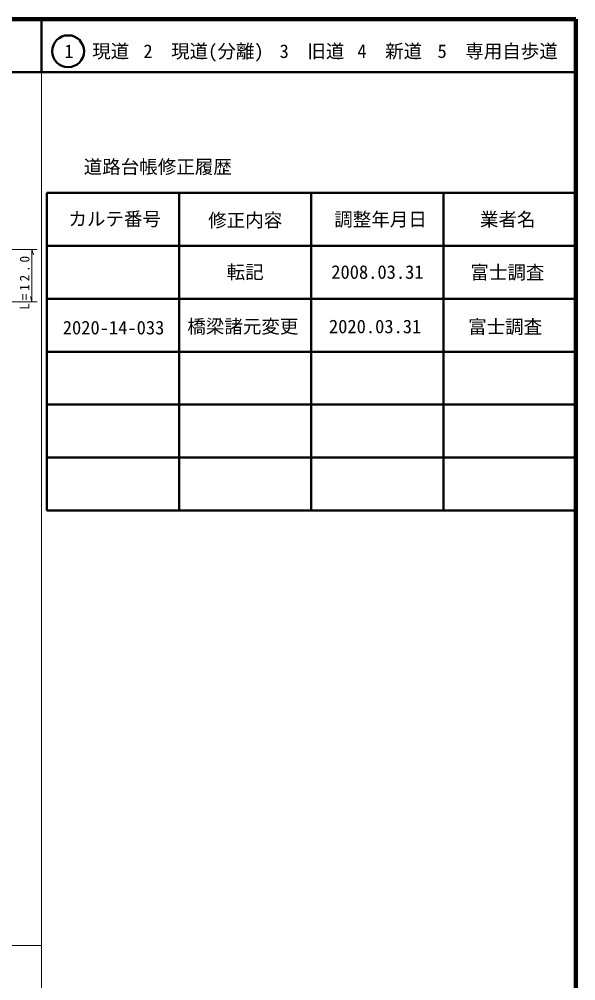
# Model space of a CAD drawing. Units: millimetres, scale not verified. Extents: x 40000 to 680000, y 20000 to 380000.
# Drawn here: x 574779 to 680000, y 198357 to 380000 of the extents above; entities that cross this region are included whole.
import ezdxf
from ezdxf.enums import TextEntityAlignment as Align

# ---------------------------------------------------------------- set-up
doc = ezdxf.new("R2010")
doc.units = ezdxf.units.MM
doc.header["$LTSCALE"] = 1000
for name, color, linetype, lineweight in [('M-STR-HTXT', 7, 'Continuous', 13), ('M-TTL', 2, 'Continuous', 140), ('M-TTL-BAND', 7, 'Continuous', 13), ('M-TTL-FRAM', 2, 'Continuous', 50), ('M-TTL-LINE', 7, 'Continuous', 50)]:
    doc.layers.add(name, color=color, linetype=linetype, lineweight=lineweight)
doc.layers.add('M-TTL-TXT', color=7, linetype='Continuous')
doc.styles.add('ＭＳ ゴシック', font='')
doc.styles.get('ＭＳ ゴシック').set_extended_font_data('MS Gothic')

msp = doc.modelspace()

# ---------------------------------------------------------------- linework, layer by layer
at = {"layer": 'M-STR-HTXT'}
for p, q in [((573123, 336490), (578182, 336486)), ((577182, 336487), (577174, 326595)), ((577182, 336487), (577461, 335487)), ((577174, 326595), (576895, 327595)), ((578174, 326594), (573115, 326598))]:
    msp.add_line(p, q, dxfattribs=at)
at = {"layer": 'M-TTL'}
for p, q in [((680000, 380000), (40000, 380000)), ((680000, 20000), (680000, 380000))]:
    msp.add_line(p, q, dxfattribs=at)
at = {"layer": 'M-TTL-BAND'}
for p, q in [((579000, 20000), (579000, 370000)), ((40000, 205000), (579000, 205000))]:
    msp.add_line(p, q, dxfattribs=at)
at = {"layer": 'M-TTL-FRAM'}
for p, q in [((580000, 347197), (580000, 287197)), ((580000, 347197), (680000, 347197)), ((580000, 287197), (680000, 287197))]:
    msp.add_line(p, q, dxfattribs=at)
at = {"layer": 'M-TTL-LINE'}
for p, q in [((579000, 380000), (579000, 370000)), ((40000, 370000), (680000, 370000)), ((605000, 347197), (605000, 287197)), ((630000, 347197), (630000, 287197)), ((655000, 347197), (655000, 287197)), ((580000, 337197), (680000, 337197)), ((580000, 327197), (680000, 327197)), ((580000, 317197), (680000, 317197)), ((580000, 307197), (680000, 307197)), ((580000, 297197), (680000, 297197))]:
    msp.add_line(p, q, dxfattribs=at)
msp.add_circle((584031, 373958), 3000, dxfattribs=at)

# ---------------------------------------------------------------- texts
at = {"layer": 'M-STR-HTXT', "insert": (576734, 325123), "char_height": 1833, "attachment_point": 7, "rotation": 89.954, "style": 'ＭＳ ゴシック'}
msp.add_mtext('\\T1.43;L=12.0', dxfattribs=at)
at = {"layer": 'M-TTL-TXT', "style": 'ＭＳ ゴシック'}
for s, p in [('1\u3000現道', (589448, 373958)), ('2\u3000現道(分離)', (609619, 373958)), ('3\u3000旧道', (630121, 373958)), ('4\u3000新道', (644824, 373958)), ('5\u3000専用自歩道', (665228, 373958)), ('道路台帳修正履歴', (600968, 352113)), ('カルテ番号', (592839, 342277)), ('修正内容', (617509, 342023)), ('調整年月日', (643089, 342197)), ('業者名', (667134, 342197)), ('転記', (617500, 332245)), ('2008.03.31', (642500, 332245)), ('富士調査', (667077, 332189)), ('橋梁諸元変更', (617062, 321962)), ('富士調査', (666639, 321905)), ('2020-14-033', (592615, 321743)), ('2020.03.31', (642062, 321962))]:
    msp.add_text(s, height=2566, dxfattribs=at).set_placement(p, align=Align.MIDDLE_CENTER)

doc.saveas('drawing.dxf')
